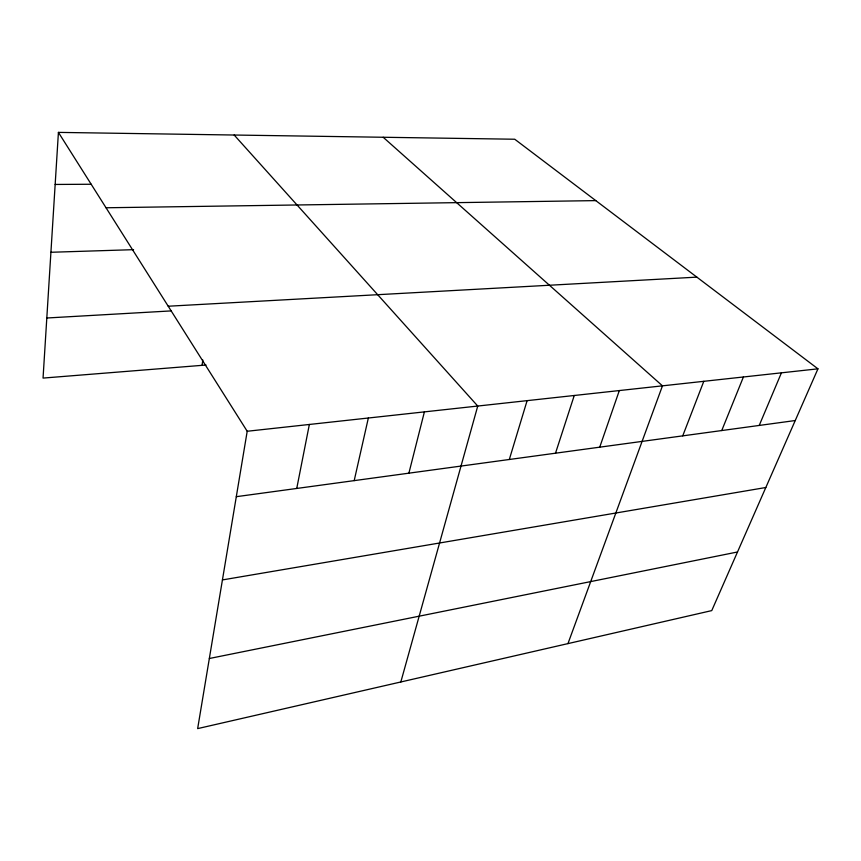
<?xml version="1.0" encoding="UTF-8"?>
<svg xmlns="http://www.w3.org/2000/svg" width="861" height="861" viewBox="0 0 861 861"><rect width="100%" height="100%" fill="white"/><g stroke="black" fill="none" stroke-linecap="round" stroke-linejoin="round"><path stroke-width="1.29" d="M58.419 132.39L247.204 431.264L197.653 728.61L711.756 610.6L817.95 368.831L514.738 139.234L58.419 132.39L43.05 378.087L206.037 365.021M202.066 365.344L202.809 360.016M296.744 488.456L309.357 424.462M354.194 480.621L368.347 418.015M408.889 473.173L424.398 411.881M400.828 681.977L477.747 406.048L234.17 135.026M509.314 459.483L527.104 400.645M555.506 453.198L574.255 395.49M599.73 447.171L619.328 390.56M567.959 643.608L662.464 385.836L383.188 137.265M682.73 435.86L703.792 381.315M721.744 430.543L743.409 376.989M759.219 425.442L781.433 372.824M209.341 658.504L737.5 551.987M222.429 579.927L765.816 487.509M236.301 496.689L795.241 420.534M247.204 431.264L817.95 368.831M46.806 318L171.145 310.907M168.218 306.225L696.861 277.134M50.917 252.273L133.573 249.668M106.032 207.77L595.79 200.613M55.158 184.448L91.169 184.254"/></g></svg>
